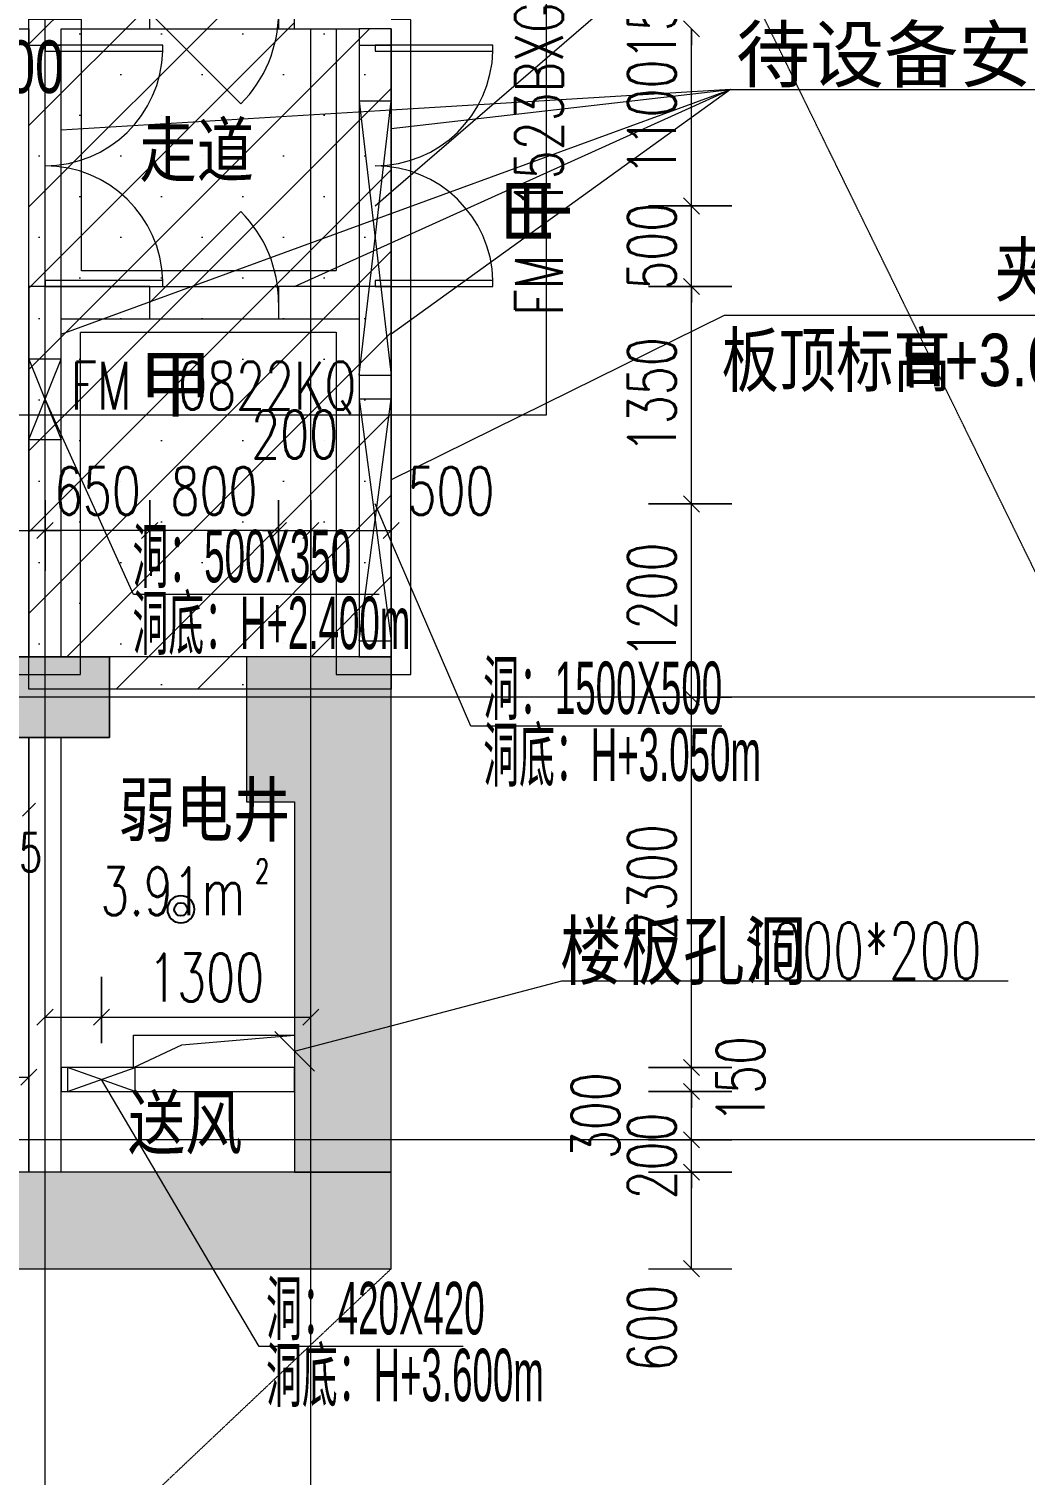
# Model space of a CAD drawing. Header units: millimetres. Extents: x 8533 to 398112, y -117646 to 105276.
# Drawn here: x 182796 to 188982, y 42573 to 51555 of the extents above; entities that cross this region are included whole.
import ezdxf

# ---------------------------------------------------------------- set-up
doc = ezdxf.new("R2010")
doc.units = ezdxf.units.MM
for name, pattern in [('IMPORT-A-D0TE-BF$0$DOTE', [0]), ('IMPORT-A-JC-10_12F$0$DASH', [3.5, 2.5, -1]), ('IMPORT-A-PMDT-10F$0$DASH _2_', [3.5, 2.5, -1]), ('IMPORT-DASH', [3.5, 2.5, -1])]:
    doc.linetypes.add(name, pattern=pattern)
for name, color, linetype, lineweight in [('10F智能化预留孔洞$0$板面开洞', 1, 'Continuous', 13), ('10F智能化预留孔洞$0$板面开洞文字', 7, 'Continuous', 13), ('A-D0TE-BF$0$A-Axis-GRID', 1, 'IMPORT-A-D0TE-BF$0$DOTE', 13), ('A-JC-10_12F$0$A-Dims_IDEN', 13, 'Continuous', 13), ('A-JC-10_12F$0$A-floor-HATCH', 9, 'Continuous', 13), ('A-JC-10_12F$0$夹层填充', 8, 'Continuous', 13), ('A-KD-Elevator-Standard$0$A-Dims', 140, 'Continuous', 13), ('A-PMDT-10F$0$A-Dims_IDEN', 13, 'Continuous', 13), ('A-PMDT-10F$0$后幕墙', 3, 'Continuous', 13), ('A-wall-10F$0$A-Dims', 140, 'Continuous', 13), ('A-wall-10F$0$A-wall-ARCH', 7, 'Continuous', 13), ('A-wall-10F$0$A-wall-COL', 30, 'Continuous', 13), ('A-wall-10F$0$DOOR_FIRE', 4, 'Continuous', 13), ('A-wall-10F$0$DOOR_FIRE_TEXT', 7, 'Continuous', 13), ('A-wall-10F$0$EVTR', 2, 'Continuous', 13), ('A-wall-10F$0$PUB_TEXT', 7, 'Continuous', 13), ('A-wall-10F$0$SPACE', 7, 'Continuous', 13), ('H-TJ-10F$0$H-SBJCBZ', 7, 'Continuous', 13), ('H-TJ-10F$0$H-TZ-JZLD', 211, 'Continuous', 13), ('H-TJ-10F$0$H-TZ-JZLDBZ', 4, 'Continuous', 13), ('P-XHS-10F$0$PTP-YS雨水阀门', 10, 'Continuous', 25), ('wall-10_12F$0$S-hatch', 253, 'Continuous', 13), ('wall-10_12F$0$S-wall', 31, 'Continuous', 13), ('X-AREA-SS', 3, 'IMPORT-DASH', 13), ('塔楼-ARC-10F-20250714_dwg', 8, 'Continuous', 13)]:
    doc.layers.add(name, color=color, linetype=linetype, lineweight=lineweight)
doc.styles.add('Arial', font='arial.ttf', dxfattribs={"width": 0.7, "height": 326.200771})
doc.styles.add('Arial_2', font='arial.ttf', dxfattribs={"width": 0.5, "height": 326.200771})
doc.styles.add('Arial_5', font='arial.ttf', dxfattribs={"width": 0.8, "height": 326.200771})
doc.styles.add('Simplex', font='simplex_.ttf', dxfattribs={"width": 0.705882, "height": 297.5})
doc.styles.add('Simplex_1', font='simplex_.ttf', dxfattribs={"width": 0.64, "height": 350})
doc.styles.add('Simplex_2', font='simplex_.ttf', dxfattribs={"width": 0.8, "height": 350})
doc.styles.add('Simplex_3', font='simplex_.ttf', dxfattribs={"height": 337.588652})
doc.styles.add('Simplex_4', font='simplex_.ttf', dxfattribs={"width": 0.705882, "height": 238})
doc.styles.add('Simplex_5', font='simplex_.ttf', dxfattribs={"width": 0.705882, "height": 148.75})

# ---------------------------------------------------------------- blocks, each defined once
blk = doc.blocks.new('塔楼-ARC-10F-20250714_dwg_A-D0TE-BF-2024562-10F_ARC_46_000_')
at = {"layer": 'A-D0TE-BF$0$A-Axis-GRID', "linetype": 'Continuous'}
for p, q in [((26600, -16500), (26600, -12400)), ((28250, -16500), (28250, -12600)), ((26600, -16700), (26600, -16500)), ((28250, -16700), (28250, -16500)), ((26600, -17000), (26600, -16700)), ((28250, -17250), (28250, -16700)), ((27000, -16750), (25975, -16750)), ((27850, -16750), (27000, -16750)), ((28583.3, -16750), (27850, -16750)), ((28750, -16750), (28583.3, -16750)), ((39660.3, -16750), (28750, -16750)), ((26600, -19700), (26600, -17000)), ((28250, -20300), (28250, -17250)), ((28150, -19500), (20700, -19500)), ((28750, -19500), (28150, -19500)), ((36020, -19500), (28750, -19500)), ((26600, -20300), (26600, -19700)), ((26600, -31033.5), (26600, -20300)), ((28250, -27270.4), (28250, -20300))]:
    blk.add_line(p, q, dxfattribs=at)
blk = doc.blocks.new('塔楼-ARC-10F-20250714_dwg__U158-2024585-10F_ARC_46_000_')
at = {"layer": 'H-TJ-10F$0$H-TZ-JZLD'}
for p in [(0, 850.4), (0, -850.4)]:
    blk.add_line(p, (200, -850.4), dxfattribs=at)
at = {"layer": 'H-TJ-10F$0$H-TZ-JZLD', "flags": 128}
blk.add_lwpolyline([(200, -850.4), (200, 850.4), (0, 850.4), (0, -850.4), (200, 850.4)], dxfattribs=at)
blk = doc.blocks.new('塔楼-ARC-10F-20250714_dwg__U159-2024586-10F_ARC_46_000_')
at = {"layer": 'H-TJ-10F$0$H-TZ-JZLD'}
for p, q in [((200, 750), (0, 750)), ((0, 750), (200, -750)), ((200, -750), (200, 750)), ((0, -750), (200, -750))]:
    blk.add_line(p, q, dxfattribs=at)
at = {"layer": 'H-TJ-10F$0$H-TZ-JZLD', "flags": 128}
blk.add_lwpolyline([(0, 750), (0, -750), (200, 750)], dxfattribs=at)
blk = doc.blocks.new('塔楼-ARC-10F-20250714_dwg__U160-2024587-10F_ARC_46_000_')
at = {"layer": 'H-TJ-10F$0$H-TZ-JZLD'}
blk.add_line((0, 210), (150, -210), dxfattribs=at)
at = {"layer": 'H-TJ-10F$0$H-TZ-JZLD', "flags": 128}
blk.add_lwpolyline([(0, -210), (150, -210), (150, 210), (0, 210), (0, -210), (150, 210)], dxfattribs=at)
blk = doc.blocks.new('塔楼-ARC-10F-20250714_dwg__U165-V65-10F_ARC_46_000_')
at = {"layer": 'H-TJ-10F$0$H-TZ-JZLD'}
for p, q in [((0, -250), (200, 250)), ((0, 250), (0, -250)), ((200, 250), (0, 250)), ((0, 250), (200, -250)), ((200, -250), (200, 250)), ((0, -250), (200, -250))]:
    blk.add_line(p, q, dxfattribs=at)
blk = doc.blocks.new('塔楼-ARC-10F-20250714_dwg_H-TJ-10F-2024599-10F_ARC_46_000_')
at = {"layer": 'H-TJ-10F$0$H-TZ-JZLDBZ'}
for p, q in [((28750, -13614.3), (28650, -13700.6)), ((27149.5, -16112.6), (26600, -14900.5)), ((28750, -15783.2), (28650, -15550.4)), ((28674.3, -16112.6), (27149.5, -16112.6)), ((27289.3, -19700), (26950, -19125)), ((27643.4, -20300), (27289.3, -19700))]:
    blk.add_line(p, q, dxfattribs=at)
at = {"layer": 'H-TJ-10F$0$H-TZ-JZLDBZ', "flags": 128}
for points in [[(32241.4, -11877.8), (30762.8, -11877.8), (28750, -13614.3)], [(30802.8, -16931.2), (29243, -16931.2), (28750, -15783.2)], [(29196.4, -20783.9), (27928.9, -20783.9), (27643.4, -20300)]]:
    blk.add_lwpolyline(points, dxfattribs=at)
for name, p in [('塔楼-ARC-10F-20250714_dwg__U158-2024585-10F_ARC_46_000_', (28550, -13900)), ('塔楼-ARC-10F-20250714_dwg__U165-V65-10F_ARC_46_000_', (26500, -14900.5)), ('塔楼-ARC-10F-20250714_dwg__U159-2024586-10F_ARC_46_000_', (28550, -15650))]:
    blk.add_blockref(name, p)
at = {"rotation": 90}
blk.add_blockref('塔楼-ARC-10F-20250714_dwg__U160-2024587-10F_ARC_46_000_', (26950, -19200), dxfattribs=at)
at = {"layer": 'H-TJ-10F$0$H-SBJCBZ', "color": 8, "insert": (23860.5, -12671.8), "char_height": 326.201, "width": 3381.286, "attachment_point": 1, "line_spacing_factor": 0.941778, "style": 'Arial'}
blk.add_mtext('JC:3800X3000X200', dxfattribs=at)
at = {"layer": 'H-TJ-10F$0$H-TZ-JZLDBZ', "attachment_point": 1, "line_spacing_factor": 0.941778, "style": 'Arial_2'}
for s, insert, char_height, width in [('洞：500X350', (27143.5, -15710.8), 326.2, 1685.36), ('洞底：H+2.400m', (27143.5, -16125.8), 326.201, 2145.003), ('洞：1500X500', (29321, -16529.4), 326.2, 1838.574), ('洞底：H+3.050m', (29321, -16944.4), 326.201, 2145.003), ('洞：420X420', (27972.6, -20382.1), 326.2, 1685.36), ('洞底：H+3.600m', (27972.6, -20797), 326.201, 2145.003)]:
    blk.add_mtext(s, dxfattribs=dict(at, insert=insert, char_height=char_height, width=width))
blk = doc.blocks.new('塔楼-ARC-10F-20250714_dwg__U158-V77-10F_ARC_46_000_')
at = {"layer": 'H-TJ-10F$0$H-TZ-JZLD'}
blk.add_line((0, 850.4), (200, -850.4), dxfattribs=at)
at = {"layer": 'H-TJ-10F$0$H-TZ-JZLD', "flags": 128}
blk.add_lwpolyline([(0, -850.4), (200, -850.4), (200, 850.4), (0, 850.4), (0, -850.4), (200, 850.4)], dxfattribs=at)
blk = doc.blocks.new('塔楼-ARC-10F-20250714_dwg__U159-V78-10F_ARC_46_000_')
at = {"layer": 'H-TJ-10F$0$H-TZ-JZLD'}
for p, q in [((0, 750), (200, -750)), ((200, -750), (200, 750)), ((0, -750), (200, -750))]:
    blk.add_line(p, q, dxfattribs=at)
at = {"layer": 'H-TJ-10F$0$H-TZ-JZLD', "flags": 128}
blk.add_lwpolyline([(200, 750), (0, 750), (0, -750), (200, 750)], dxfattribs=at)
blk = doc.blocks.new('塔楼-ARC-10F-20250714_dwg__U165-2024575-10F_ARC_46_000_')
at = {"layer": 'H-TJ-10F$0$H-TZ-JZLD'}
blk.add_line((0, 250), (200, -250), dxfattribs=at)
at = {"layer": 'H-TJ-10F$0$H-TZ-JZLD', "flags": 128}
blk.add_lwpolyline([(0, -250), (200, -250), (200, 250), (0, 250), (0, -250), (200, 250)], dxfattribs=at)
blk = doc.blocks.new('塔楼-ARC-10F-20250714_dwg_H-TJ-10F-V80-10F_ARC_46_000_')
at = {"layer": 'H-TJ-10F$0$H-TZ-JZLDBZ'}
for p, q in [((28750, -13614.3), (28650, -13700.6)), ((28750, -15783.2), (28650, -15550.4)), ((27289.3, -19700), (26950, -19125)), ((27643.4, -20300), (27289.3, -19700))]:
    blk.add_line(p, q, dxfattribs=at)
at = {"layer": 'H-TJ-10F$0$H-TZ-JZLDBZ', "flags": 128}
for points in [[(32241.4, -11877.8), (30762.8, -11877.8), (28750, -13614.3)], [(28674.3, -16112.6), (27149.5, -16112.6), (26600, -14900.5)], [(30802.8, -16931.2), (29243, -16931.2), (28750, -15783.2)], [(29196.4, -20783.9), (27928.9, -20783.9), (27643.4, -20300)]]:
    blk.add_lwpolyline(points, dxfattribs=at)
for name, p in [('塔楼-ARC-10F-20250714_dwg__U158-V77-10F_ARC_46_000_', (28550, -13900)), ('塔楼-ARC-10F-20250714_dwg__U165-2024575-10F_ARC_46_000_', (26500, -14900.5)), ('塔楼-ARC-10F-20250714_dwg__U159-V78-10F_ARC_46_000_', (28550, -15650))]:
    blk.add_blockref(name, p)
at = {"rotation": 90}
blk.add_blockref('塔楼-ARC-10F-20250714_dwg__U160-2024587-10F_ARC_46_000_', (26950, -19200), dxfattribs=at)
at = {"layer": 'H-TJ-10F$0$H-SBJCBZ', "color": 8, "insert": (23860.5, -12671.8), "char_height": 326.201, "width": 3381.286, "attachment_point": 1, "line_spacing_factor": 0.941778, "style": 'Arial'}
blk.add_mtext('JC:3800X3000X200', dxfattribs=at)
at = {"layer": 'H-TJ-10F$0$H-TZ-JZLDBZ', "attachment_point": 1, "line_spacing_factor": 0.941778, "style": 'Arial_2'}
for s, insert, char_height, width in [('洞：500X350', (27143.5, -15710.8), 326.2, 1685.36), ('洞底：H+2.400m', (27143.5, -16125.8), 326.201, 2145.003), ('洞：1500X500', (29321, -16529.4), 326.2, 1838.574), ('洞底：H+3.050m', (29321, -16944.4), 326.201, 2145.003), ('洞：420X420', (27972.6, -20382.1), 326.2, 1685.36), ('洞底：H+3.600m', (27972.6, -20797), 326.201, 2145.003)]:
    blk.add_mtext(s, dxfattribs=dict(at, insert=insert, char_height=char_height, width=width))
blk = doc.blocks.new('塔楼-ARC-10F-20250714_dwg_wall-10_12F-2024600-10F_ARC_46_000_')
at = {"layer": 'wall-10_12F$0$S-hatch'}
for points in [[(25975, -17000), (27000, -17000), (27000, -16500), (25975, -16500)], [(28150, -19700), (28750, -19700), (28750, -16500), (27850, -16500), (27850, -17400), (28150, -17400)], [(28750, -20300), (28750, -19700), (25650, -19700), (25650, -20300), (28150, -20300)]]:
    blk.add_hatch(color=256, dxfattribs=at).paths.add_polyline_path(points, flags=0)
at = {"layer": 'wall-10_12F$0$S-wall'}
for p, q in [((25975, -16500), (26500, -16500)), ((28750, -16500), (28150, -16500)), ((28750, -16700), (28750, -16500)), ((28750, -16700), (28750, -16500)), ((28750, -17400), (28750, -16700)), ((28750, -19700), (28750, -16700)), ((28750, -20300), (28750, -19700))]:
    blk.add_line(p, q, dxfattribs=at)
at = {"layer": 'wall-10_12F$0$S-wall', "flags": 128}
for points in [[(27000, -16700), (27000, -17000), (25975, -17000), (25975, -16500)], [(26500, -16500), (27000, -16500), (27000, -16700)], [(28750, -16500), (28650, -16500), (27850, -16500), (27850, -16700)], [(27850, -16700), (27850, -17400), (28150, -17400)], [(28150, -17400), (28150, -19700), (28750, -19700)], [(28750, -19700), (25650, -19700), (25650, -20300), (28750, -20300)]]:
    blk.add_lwpolyline(points, dxfattribs=at)
blk = doc.blocks.new('塔楼-ARC-10F-20250714_dwg_A-JC-10_12F-2024601-10F_ARC_46_000_')
at = {"layer": 'A-JC-10_12F$0$夹层填充'}
h = blk.add_hatch(dxfattribs=at)
h.set_pattern_fill('FP_46', color=256, style=0, pattern_type=2)
h.set_pattern_definition([(45, (0, 0), (-252.57, 252.57), []), (45, (252.57, 0), (-252.57, 252.57), [0, -357.188])])
h.paths.add_polyline_path([(27850, -16700), (27850, -16500), (28750, -16500), (28750, -12600), (28150, -12600), (28150, -12400), (26500, -12400), (26500, -16500), (27000, -16500), (27000, -16700), (27484.7, -16700)], flags=0)
at = {"layer": 'A-JC-10_12F$0$A-Dims_IDEN', "flags": 128}
blk.add_lwpolyline([(34885, -14379.4), (33885, -14379.4), (30817.4, -14379.4), (28750, -15400)], dxfattribs=at)
at = {"layer": 'A-JC-10_12F$0$A-floor-HATCH'}
for p, q in [((26500, -16500), (26500, -12400)), ((28750, -12600), (28750, -16500)), ((28750, -16500), (28750, -16700)), ((27850, -16700), (27000, -16700)), ((28750, -16700), (27850, -16700))]:
    blk.add_line(p, q, dxfattribs=at)
at = {"layer": 'A-JC-10_12F$0$A-floor-HATCH', "linetype": 'IMPORT-A-JC-10_12F$0$DASH'}
for p, q in [((26700, -12600), (28150, -12600)), ((26700, -16500), (26700, -12600)), ((28150, -12600), (28550, -12600)), ((28550, -12600), (28550, -16500)), ((27000, -16500), (26700, -16500)), ((27850, -16500), (27000, -16500)), ((28550, -16500), (27850, -16500))]:
    blk.add_line(p, q, dxfattribs=at)
at = {"layer": 'A-JC-10_12F$0$A-floor-HATCH', "flags": 128}
blk.add_lwpolyline([(27000, -16700), (26500, -16700), (26500, -16500)], dxfattribs=at)
at = {"layer": 'A-JC-10_12F$0$A-Dims_IDEN', "color": 7, "char_height": 326.2, "attachment_point": 1, "line_spacing_factor": 0.941778, "style": 'Arial_5'}
for s, insert, width in [('夹层', (32495.8, -13932.7), 972.12), ('板顶标高', (30800.7, -14492.7), 1944.239), ('H+3.050', (31920.7, -14492.7), 1701.209)]:
    blk.add_mtext(s, dxfattribs=dict(at, insert=insert, width=width))
blk = doc.blocks.new('塔楼-ARC-10F-20250714_dwg_10F智能化预留孔洞-2024602-10F_ARC_46_000_')
at = {"layer": '10F智能化预留孔洞$0$板面开洞'}
blk.add_line((28150, -18850), (28150, -19050), dxfattribs=at)
at = {"layer": '10F智能化预留孔洞$0$板面开洞', "flags": 128}
for points in [[(27150, -19050), (27150, -18850), (28150, -18850)], [(28150, -19050), (27150, -19050), (27450, -18910), (28150, -18850)]]:
    blk.add_lwpolyline(points, dxfattribs=at)
at = {"layer": '10F智能化预留孔洞$0$板面开洞文字'}
for p, q in [((28150, -18950), (28026.3, -18826.3)), ((28150, -18950), (28750, -18791.6)), ((28273.7, -19073.7), (28150, -18950))]:
    blk.add_line(p, q, dxfattribs=at)
at = {"layer": '10F智能化预留孔洞$0$板面开洞文字', "flags": 128}
blk.add_lwpolyline([(28750, -18791.6), (29809.3, -18512), (32580.4, -18512)], dxfattribs=at)
at = {"layer": '10F智能化预留孔洞$0$板面开洞文字', "char_height": 350, "attachment_point": 1, "line_spacing_factor": 1.125731}
for s, insert, width, style in [('楼板孔洞', (29798.1, -18149.8), 1788.516, 'Simplex_2'), ('1000*200', (30918.1, -18149.8), 1864.444, 'Simplex_1')]:
    blk.add_mtext(s, dxfattribs=dict(at, insert=insert, width=width, style=style))
blk = doc.blocks.new('塔楼-ARC-10F-20250714_dwg_P-XHS-10F$0$$VALVE$00000334-2024620-10F_ARC_46_000_')
at = {"layer": 'P-XHS-10F$0$PTP-YS雨水阀门'}
blk.add_circle((0, 0), 33.9, dxfattribs=at)
for start, end in [(360, 180), (180, 360)]:
    blk.add_arc((0, 0), 70, start, end, dxfattribs=at)
blk = doc.blocks.new('塔楼-ARC-10F-20250714_dwg_P-XHS-10F-2024623-10F_ARC_46_000_')
at = {"xscale": 1.2, "yscale": 1.2, "zscale": 1.2, "rotation": 90}
blk.add_blockref('塔楼-ARC-10F-20250714_dwg_P-XHS-10F$0$$VALVE$00000334-2024620-10F_ARC_46_000_', (27443.5, -18068.2), dxfattribs=at)
blk = doc.blocks.new('塔楼-ARC-10F-20250714_dwg_A-KD-Elevator-Standard$0$_ArchTick-2024624-10F_ARC_46_000_')
at = {"layer": 'A-KD-Elevator-Standard$0$A-Dims'}
blk.add_line((-0.5, -0.5), (0.5, 0.5), dxfattribs=at)
blk = doc.blocks.new('塔楼-ARC-10F-20250714_dwg_A-KD-Elevator-Standard-2024625-10F_ARC_46_000_')
at = {"xscale": 80, "yscale": 80, "zscale": 80}
blk.add_blockref('塔楼-ARC-10F-20250714_dwg_A-KD-Elevator-Standard$0$_ArchTick-2024624-10F_ARC_46_000_', (26500, -17449.5), dxfattribs=at)
at = {"layer": 'A-KD-Elevator-Standard$0$A-Dims', "color": 7, "insert": (26366.4, -17595.9), "char_height": 238, "width": 550.748, "attachment_point": 2, "line_spacing_factor": 1.125731, "style": 'Simplex_4'}
blk.add_mtext('225', dxfattribs=at)
blk = doc.blocks.new('塔楼-ARC-10F-20250714_dwg_A-KD-Elevator-Standard-10_18F-2024626-10F_ARC_46_000_')
blk.add_blockref('塔楼-ARC-10F-20250714_dwg_A-KD-Elevator-Standard-2024625-10F_ARC_46_000_', (0, 0))
blk = doc.blocks.new('塔楼-ARC-10F-20250714_dwg_A-wall-10F$0$$DorLib2D$00000002-2024794-10F_ARC_46_000_')
at = {"layer": 'A-wall-10F$0$DOOR_FIRE', "flags": 128}
for points in [[(27331.2, -12700), (26600, -12700), (26600, -12737.5), (27331.2, -12737.5)], [(27331.2, -14200), (27331.2, -14162.5), (26600, -14162.5), (26600, -14200)]]:
    blk.add_lwpolyline(points, close=True, dxfattribs=at)
at = {"layer": 'A-wall-10F$0$DOOR_FIRE'}
for centre, start, end in [((26600, -12718.8), 270, 358.53072), ((26600, -14181.3), 1.46928, 90)]:
    blk.add_arc(centre, 731.2, start, end, dxfattribs=at)
blk = doc.blocks.new('塔楼-ARC-10F-20250714_dwg_A-wall-10F$0$$DorLib2D$00000114-2024797-10F_ARC_46_000_')
at = {"layer": 'A-wall-10F$0$DOOR_FIRE'}
blk.add_line((27250, -12500), (27815.7, -13065.7), dxfattribs=at)
blk.add_arc((27250, -12500), 800, 315, 0, dxfattribs=at)
blk = doc.blocks.new('塔楼-ARC-10F-20250714_dwg_A-wall-10F$0$$DorLib2D$00000114-2024799-10F_ARC_46_000_')
at = {"layer": 'A-wall-10F$0$DOOR_FIRE'}
blk.add_line((27250, -14300), (27815.7, -13734.3), dxfattribs=at)
blk.add_arc((27250, -14300), 800, 0, 45, dxfattribs=at)
blk = doc.blocks.new('塔楼-ARC-10F-20250714_dwg_A-wall-10F$0$$DorLib2D$00000002-2024801-10F_ARC_46_000_')
at = {"layer": 'A-wall-10F$0$DOOR_FIRE', "flags": 128}
for points in [[(29381.2, -12700), (28650, -12700), (28650, -12737.5), (29381.2, -12737.5)], [(29381.2, -14200), (29381.2, -14162.5), (28650, -14162.5), (28650, -14200)]]:
    blk.add_lwpolyline(points, close=True, dxfattribs=at)
at = {"layer": 'A-wall-10F$0$DOOR_FIRE'}
for centre, radius, start, end in [((28650, -12718.8), 731.2, 270, 358.53072), ((28650, -14181.3), 731.3, 1.46928, 90)]:
    blk.add_arc(centre, radius, start, end, dxfattribs=at)
blk = doc.blocks.new('塔楼-ARC-10F-20250714_dwg_A-wall-10F$0$_ArchTick-2024809-10F_ARC_46_000_')
at = {"layer": 'A-wall-10F$0$A-Dims'}
blk.add_line((-0.5, -0.5), (0.5, 0.5), dxfattribs=at)
blk = doc.blocks.new('塔楼-ARC-10F-20250714_dwg_A-wall-10F-2024810-10F_ARC_46_000_')
at = {"layer": 'A-wall-10F$0$A-Dims'}
for p, q in [((28750, -15526.1), (28750, -15965.8)), ((28250, -15715.8), (28750, -15715.8)), ((26600, -18900), (26600, -18487.7)), ((28250, -18900), (28250, -18487.7)), ((26500, -19400), (26500, -18861.1)), ((23675, -19111.1), (26500, -19111.1)), ((30347.4, -20300), (30864.6, -20300))]:
    blk.add_line(p, q, dxfattribs=at)
at = {"layer": 'A-wall-10F$0$A-Dims', "flags": 128}
for points in [[(30614.6, -13699.6), (30614.6, -12600), (30614.6, -12700)], [(30614.6, -14200), (30614.6, -13699.6), (30614.6, -13599.6)], [(30614.6, -19050), (30614.6, -16750), (30614.6, -15550.4), (30614.6, -14200), (30614.6, -14300)], [(25850.5, -15715.8), (26600, -15715.8), (26700, -15715.8)], [(27250, -15715.8), (26600, -15715.8), (26500, -15715.8)], [(27950, -15715.8), (28050, -15715.8), (27250, -15715.8), (27350, -15715.8)], [(28050, -15715.8), (28250, -15715.8), (28350, -15715.8)], [(26600, -18737.7), (26950, -18737.7), (28250, -18737.7)], [(30614.6, -19200), (30614.6, -19050), (30614.6, -18950)], [(30614.6, -19500), (30614.6, -19200), (30614.6, -19300)], [(30614.6, -19700), (30614.6, -19500), (30614.6, -19400)], [(30614.6, -20300), (30614.6, -19700), (30614.6, -19800)]]:
    blk.add_lwpolyline(points, dxfattribs=at)
for points in [[(30864.6, -13699.6), (30347.4, -13699.6)], [(30864.6, -14200), (30347.4, -14200)], [(26600, -15965.8), (26600, -15526.1)], [(27250, -15965.8), (27250, -15526.1)], [(28050, -15965.8), (28050, -15526.1)], [(28250, -15965.8), (28250, -15526.1)], [(30864.6, -15550.4), (30347.4, -15550.4)], [(30864.6, -16750), (30347.4, -16750)], [(26950, -18487.7), (26950, -18900)], [(30864.6, -19050), (30347.4, -19050)], [(30864.6, -19200), (30347.4, -19200)], [(30864.6, -19500), (30347.4, -19500)], [(30864.6, -19700), (30347.4, -19700)]]:
    blk.add_lwpolyline(points, close=True, dxfattribs=at)
at = {"layer": 'A-wall-10F$0$A-wall-ARCH'}
for p, q in [((26500, -19700), (26500, -17000)), ((26700, -19700), (26700, -17000))]:
    blk.add_line(p, q, dxfattribs=at)
at = {"layer": 'A-wall-10F$0$A-wall-ARCH', "flags": 128}
blk.add_lwpolyline([(21225, -17000), (21750, -17000), (23075, -17000), (23075, -16800), (21850, -16800), (21850, -14300), (21850, -13400), (21850, -12600), (26500, -12600), (26500, -12700), (26700, -12700), (26700, -12600), (27250, -12600), (27250, -12400), (26700, -12400), (26700, -9600)], dxfattribs=at)
for points in [[(28150, -12400), (28050, -12400), (28050, -12600), (28150, -12600)], [(28550, -12600), (28550, -12700), (28750, -12700), (28750, -12600)], [(26700, -16500), (26700, -14400), (27250, -14400), (27250, -14200), (26700, -14200), (26500, -14200), (26500, -14300), (26500, -16500)], [(28550, -14400), (28550, -16500), (28750, -16500), (28750, -14300), (28750, -14200), (28550, -14200), (28050, -14200), (28050, -14400)], [(26700, -19050), (26700, -19200), (28150, -19200), (28150, -19050)]]:
    blk.add_lwpolyline(points, close=True, dxfattribs=at)
at = {"layer": 'A-wall-10F$0$A-wall-COL', "flags": 128}
for points in [[(27850, -17400), (28150, -17400), (28150, -19700), (26600, -19700), (25650, -19700), (25650, -20300), (26600, -20300), (28750, -20300), (28750, -16500), (27850, -16500)], [(27000, -17000), (27000, -16500), (26600, -16500), (25975, -16500), (25975, -17000), (26600, -17000)]]:
    blk.add_lwpolyline(points, close=True, dxfattribs=at)
at = {"layer": 'A-wall-10F$0$DOOR_FIRE'}
for p, q in [((27250, -12600), (28050, -12600)), ((26500, -14200), (26500, -12700)), ((26700, -14200), (26700, -12700)), ((27250, -14200), (28050, -14200)), ((27250, -14400), (28050, -14400))]:
    blk.add_line(p, q, dxfattribs=at)
at = {"layer": 'A-wall-10F$0$EVTR', "flags": 128}
blk.add_lwpolyline([(20700, -17000), (26500, -17000), (26500, -19700), (20700, -19700)], close=True, dxfattribs=at)
for name in ['塔楼-ARC-10F-20250714_dwg_A-wall-10F$0$$DorLib2D$00000114-2024797-10F_ARC_46_000_', '塔楼-ARC-10F-20250714_dwg_A-wall-10F$0$$DorLib2D$00000002-2024794-10F_ARC_46_000_', '塔楼-ARC-10F-20250714_dwg_A-wall-10F$0$$DorLib2D$00000002-2024801-10F_ARC_46_000_', '塔楼-ARC-10F-20250714_dwg_A-wall-10F$0$$DorLib2D$00000114-2024799-10F_ARC_46_000_']:
    blk.add_blockref(name, (0, 0))
at = {"xscale": 100, "yscale": 100, "zscale": 100}
for p, rotation in [((30614.6, -12600), 90), ((30614.6, -12600), 90), ((30614.6, -13699.6), 270), ((30614.6, -13699.6), 270), ((30614.6, -14200), 90), ((30614.6, -14200), 90), ((30614.6, -15550.4), 90), ((30614.6, -15550.4), 270), ((26600, -15715.8), 180), ((27250, -15715.8), 180), ((27250, -15715.8), 180), ((28250, -15715.8), 180), ((28250, -15715.8), 180), ((30614.6, -16750), 90), ((30614.6, -16750), 270), ((26600, -18737.7), 180), ((26950, -18737.7), 180), ((30614.6, -19050), 270), ((30614.6, -19050), 270), ((30614.6, -19200), 90), ((30614.6, -19200), 90), ((30614.6, -19500), 270), ((30614.6, -19500), 270), ((30614.6, -19700), 90), ((30614.6, -19700), 90), ((30614.6, -20300), 270)]:
    blk.add_blockref('塔楼-ARC-10F-20250714_dwg_A-wall-10F$0$_ArchTick-2024809-10F_ARC_46_000_', p, dxfattribs=dict(at, rotation=rotation))
for p in [(26600, -15715.8), (28050, -15715.8), (28050, -15715.8), (28750, -15715.8), (26950, -18737.7), (28250, -18737.7), (26500, -19111.1)]:
    blk.add_blockref('塔楼-ARC-10F-20250714_dwg_A-wall-10F$0$_ArchTick-2024809-10F_ARC_46_000_', p, dxfattribs=at)
at = {"layer": 'A-wall-10F$0$A-Dims', "color": 7, "char_height": 297.5, "attachment_point": 2, "rotation": 90, "line_spacing_factor": 1.125731, "style": 'Simplex'}
for s, insert, width in [('150', (30219.7, -12525), 641.81), ('1100', (30219.7, -13149.8), 824.672), ('500', (30219.7, -13949.8), 688.422), ('1350', (30219.7, -14875.2), 871.284), ('1200', (30219.7, -16150.2), 871.284), ('2300', (30219.7, -17900), 917.896), ('150', (30769.7, -19125), 641.81), ('300', (29869.7, -19350), 688.422), ('200', (30219.7, -19600), 688.422), ('600', (30219.7, -20670), 688.422)]:
    blk.add_mtext(s, dxfattribs=dict(at, insert=insert, width=width))
at = {"layer": 'A-wall-10F$0$A-Dims', "color": 7, "char_height": 297.5, "attachment_point": 2, "line_spacing_factor": 1.125731, "style": 'Simplex'}
for s, insert, width in [('200', (28150, -14970.9), 688.422), ('650', (26925, -15320.9), 688.422), ('800', (27650, -15320.9), 688.422), ('500', (29120, -15320.9), 688.422), ('1300', (27600, -18342.8), 871.284)]:
    blk.add_mtext(s, dxfattribs=dict(at, insert=insert, width=width))
at = {"layer": 'A-wall-10F$0$DOOR_FIRE_TEXT', "attachment_point": 1, "rotation": 90, "line_spacing_factor": 1.125731}
for s, insert, char_height, width, style in [('1523BXG', (29518.7, -13714), 297.5, 1627.831, 'Simplex'), ('\\fSimplex|b0|i0|c134|p2|;甲', (29485.2, -13959.8), 337.589, 545.242, 'Simplex_3'), ('FM', (29518.7, -14379.8), 297.5, 484.047, 'Simplex')]:
    blk.add_mtext(s, dxfattribs=dict(at, insert=insert, char_height=char_height, width=width, style=style))
at = {"layer": 'A-wall-10F$0$DOOR_FIRE_TEXT', "attachment_point": 1, "line_spacing_factor": 1.125731}
for s, insert, char_height, width, style in [('\\fSimplex|b0|i0|c134|p2|;甲', (27180.3, -14633.3), 337.589, 545.242, 'Simplex_3'), ('FM', (26760.3, -14666.7), 297.5, 484.047, 'Simplex'), ('0822KQ', (27426, -14666.7), 297.5, 1427.041, 'Simplex')]:
    blk.add_mtext(s, dxfattribs=dict(at, insert=insert, char_height=char_height, width=width, style=style))
at = {"layer": 'A-wall-10F$0$PUB_TEXT', "char_height": 326.2, "attachment_point": 1, "line_spacing_factor": 0.941778, "style": 'Arial_5'}
for s, insert, width in [('走道', (27185.4, -13188.4), 972.12), ('弱电井', (27055.2, -17286.5), 1458.179), ('送风', (27113.7, -19229.2), 972.12)]:
    blk.add_mtext(s, dxfattribs=dict(at, insert=insert, width=width))
at = {"layer": 'A-wall-10F$0$SPACE', "attachment_point": 1, "line_spacing_factor": 1.125731}
for s, insert, char_height, width, style in [('\\fSimplex|b0|i0|c134|p2|;\\W.70588;2', (27903.4, -17756.3), 148.75, 114.743, 'Simplex_5'), ('3.91m', (26943.4, -17807.1), 297.5, 1100.758, 'Simplex')]:
    blk.add_mtext(s, dxfattribs=dict(at, insert=insert, char_height=char_height, width=width, style=style))
blk = doc.blocks.new('塔楼-ARC-10F-20250714_dwg_A-PMDT-10F-2024812-10F_ARC_46_000_')
at = {"layer": 'A-PMDT-10F$0$A-Dims_IDEN'}
for p, q in [((28750, -13104.2), (26700, -13228.8)), ((26699.9, -14496.1), (28750, -13746.3)), ((28148.4, -14200), (28750, -13928))]:
    blk.add_line(p, q, dxfattribs=at)
at = {"layer": 'A-PMDT-10F$0$A-Dims_IDEN', "flags": 128}
for points in [[(28750, -13219.3), (30855.4, -12976.2), (28750, -13104.2)], [(28750, -13746.3), (30855.4, -12976.2), (28750, -14496.1)], [(28750, -13928), (30855.4, -12976.2), (33415.5, -12976.2)]]:
    blk.add_lwpolyline(points, dxfattribs=at)
at = {"layer": 'A-PMDT-10F$0$后幕墙', "linetype": 'IMPORT-A-PMDT-10F$0$DASH _2_'}
for p, q in [((28408.3, -12600), (28408.3, -14101.8)), ((28408.3, -14101.8), (26827, -14101.8)), ((28408.3, -14482.6), (28408.3, -16500)), ((28676.9, -16609.6), (28750, -16609.6))]:
    blk.add_line(p, q, dxfattribs=at)
at = {"layer": 'A-PMDT-10F$0$后幕墙', "color": 215, "linetype": 'IMPORT-A-PMDT-10F$0$DASH _2_'}
for p, q in [((26500, -14999), (25849.5, -14999)), ((28750, -14999), (26500, -14999))]:
    blk.add_line(p, q, dxfattribs=at)
at = {"layer": 'A-PMDT-10F$0$后幕墙', "color": 215, "linetype": 'IMPORT-A-PMDT-10F$0$DASH _2_', "flags": 128}
blk.add_lwpolyline([(29711.2, 2981.7), (29711.2, -14999), (28750, -14999)], dxfattribs=at)
at = {"layer": 'A-PMDT-10F$0$后幕墙', "linetype": 'IMPORT-A-PMDT-10F$0$DASH _2_', "flags": 128}
for points in [[(26827, -14101.8), (26827, -12541.8), (26500, -12541.8)], [(28750, -16609.6), (28872.4, -16609.6), (28872.4, -12541.8), (28750, -12541.8)], [(26820.5, -16500), (26820.5, -14482.6), (28408.3, -14482.6)], [(26402.2, -16500), (26402.2, -16609.6), (26500, -16609.6)], [(26500, -16609.6), (26820.5, -16609.6), (26820.5, -16500)], [(28408.3, -16500), (28408.3, -16609.6), (28676.9, -16609.6)]]:
    blk.add_lwpolyline(points, dxfattribs=at)
for name in ['塔楼-ARC-10F-20250714_dwg_A-wall-10F-2024810-10F_ARC_46_000_', '塔楼-ARC-10F-20250714_dwg_A-D0TE-BF-2024562-10F_ARC_46_000_', '塔楼-ARC-10F-20250714_dwg_P-XHS-10F-2024623-10F_ARC_46_000_', '塔楼-ARC-10F-20250714_dwg_H-TJ-10F-2024599-10F_ARC_46_000_', '塔楼-ARC-10F-20250714_dwg_H-TJ-10F-V80-10F_ARC_46_000_', '塔楼-ARC-10F-20250714_dwg_wall-10_12F-2024600-10F_ARC_46_000_', '塔楼-ARC-10F-20250714_dwg_A-KD-Elevator-Standard-10_18F-2024626-10F_ARC_46_000_', '塔楼-ARC-10F-20250714_dwg_A-JC-10_12F-2024601-10F_ARC_46_000_', '塔楼-ARC-10F-20250714_dwg_10F智能化预留孔洞-2024602-10F_ARC_46_000_']:
    blk.add_blockref(name, (0, 0))
at = {"layer": 'A-PMDT-10F$0$A-Dims_IDEN', "color": 7, "insert": (30890.3, -12589.4), "char_height": 337.59, "width": 5452.424, "attachment_point": 1, "line_spacing_factor": 1.125731, "style": 'Simplex_3'}
blk.add_mtext('待设备安装完成后砌筑', dxfattribs=at)
blk = doc.blocks.new('塔楼-ARC-10F-20250714_dwg-2024558-10F_ARC_46_000_')
at = {"layer": 'X-AREA-SS', "color": 251}
for p, q in [((1212901.8, 580653.4), (1201958, 603013.4)), ((1201958, 594315.5), (1201958, 598215.5)), ((1201958, 594115.5), (1201958, 594315.5)), ((1201958, 590515.5), (1201958, 594115.5))]:
    blk.add_line(p, q, dxfattribs=at)
at = {"layer": 'X-AREA-SS', "color": 251, "flags": 128}
blk.add_lwpolyline([(1181458, 590515.5), (1191708, 580815.5), (1201958, 590515.5)], dxfattribs=at)
blk.add_blockref('塔楼-ARC-10F-20250714_dwg_A-PMDT-10F-2024812-10F_ARC_46_000_', (1173208, 610815.5))

msp = doc.modelspace()

# ---------------------------------------------------------------- block references
at = {"layer": '塔楼-ARC-10F-20250714_dwg', "color": 7}
msp.add_blockref('塔楼-ARC-10F-20250714_dwg-2024558-10F_ARC_46_000_', (-1016911.6, -546660.4), dxfattribs=at)

doc.saveas('drawing.dxf')
